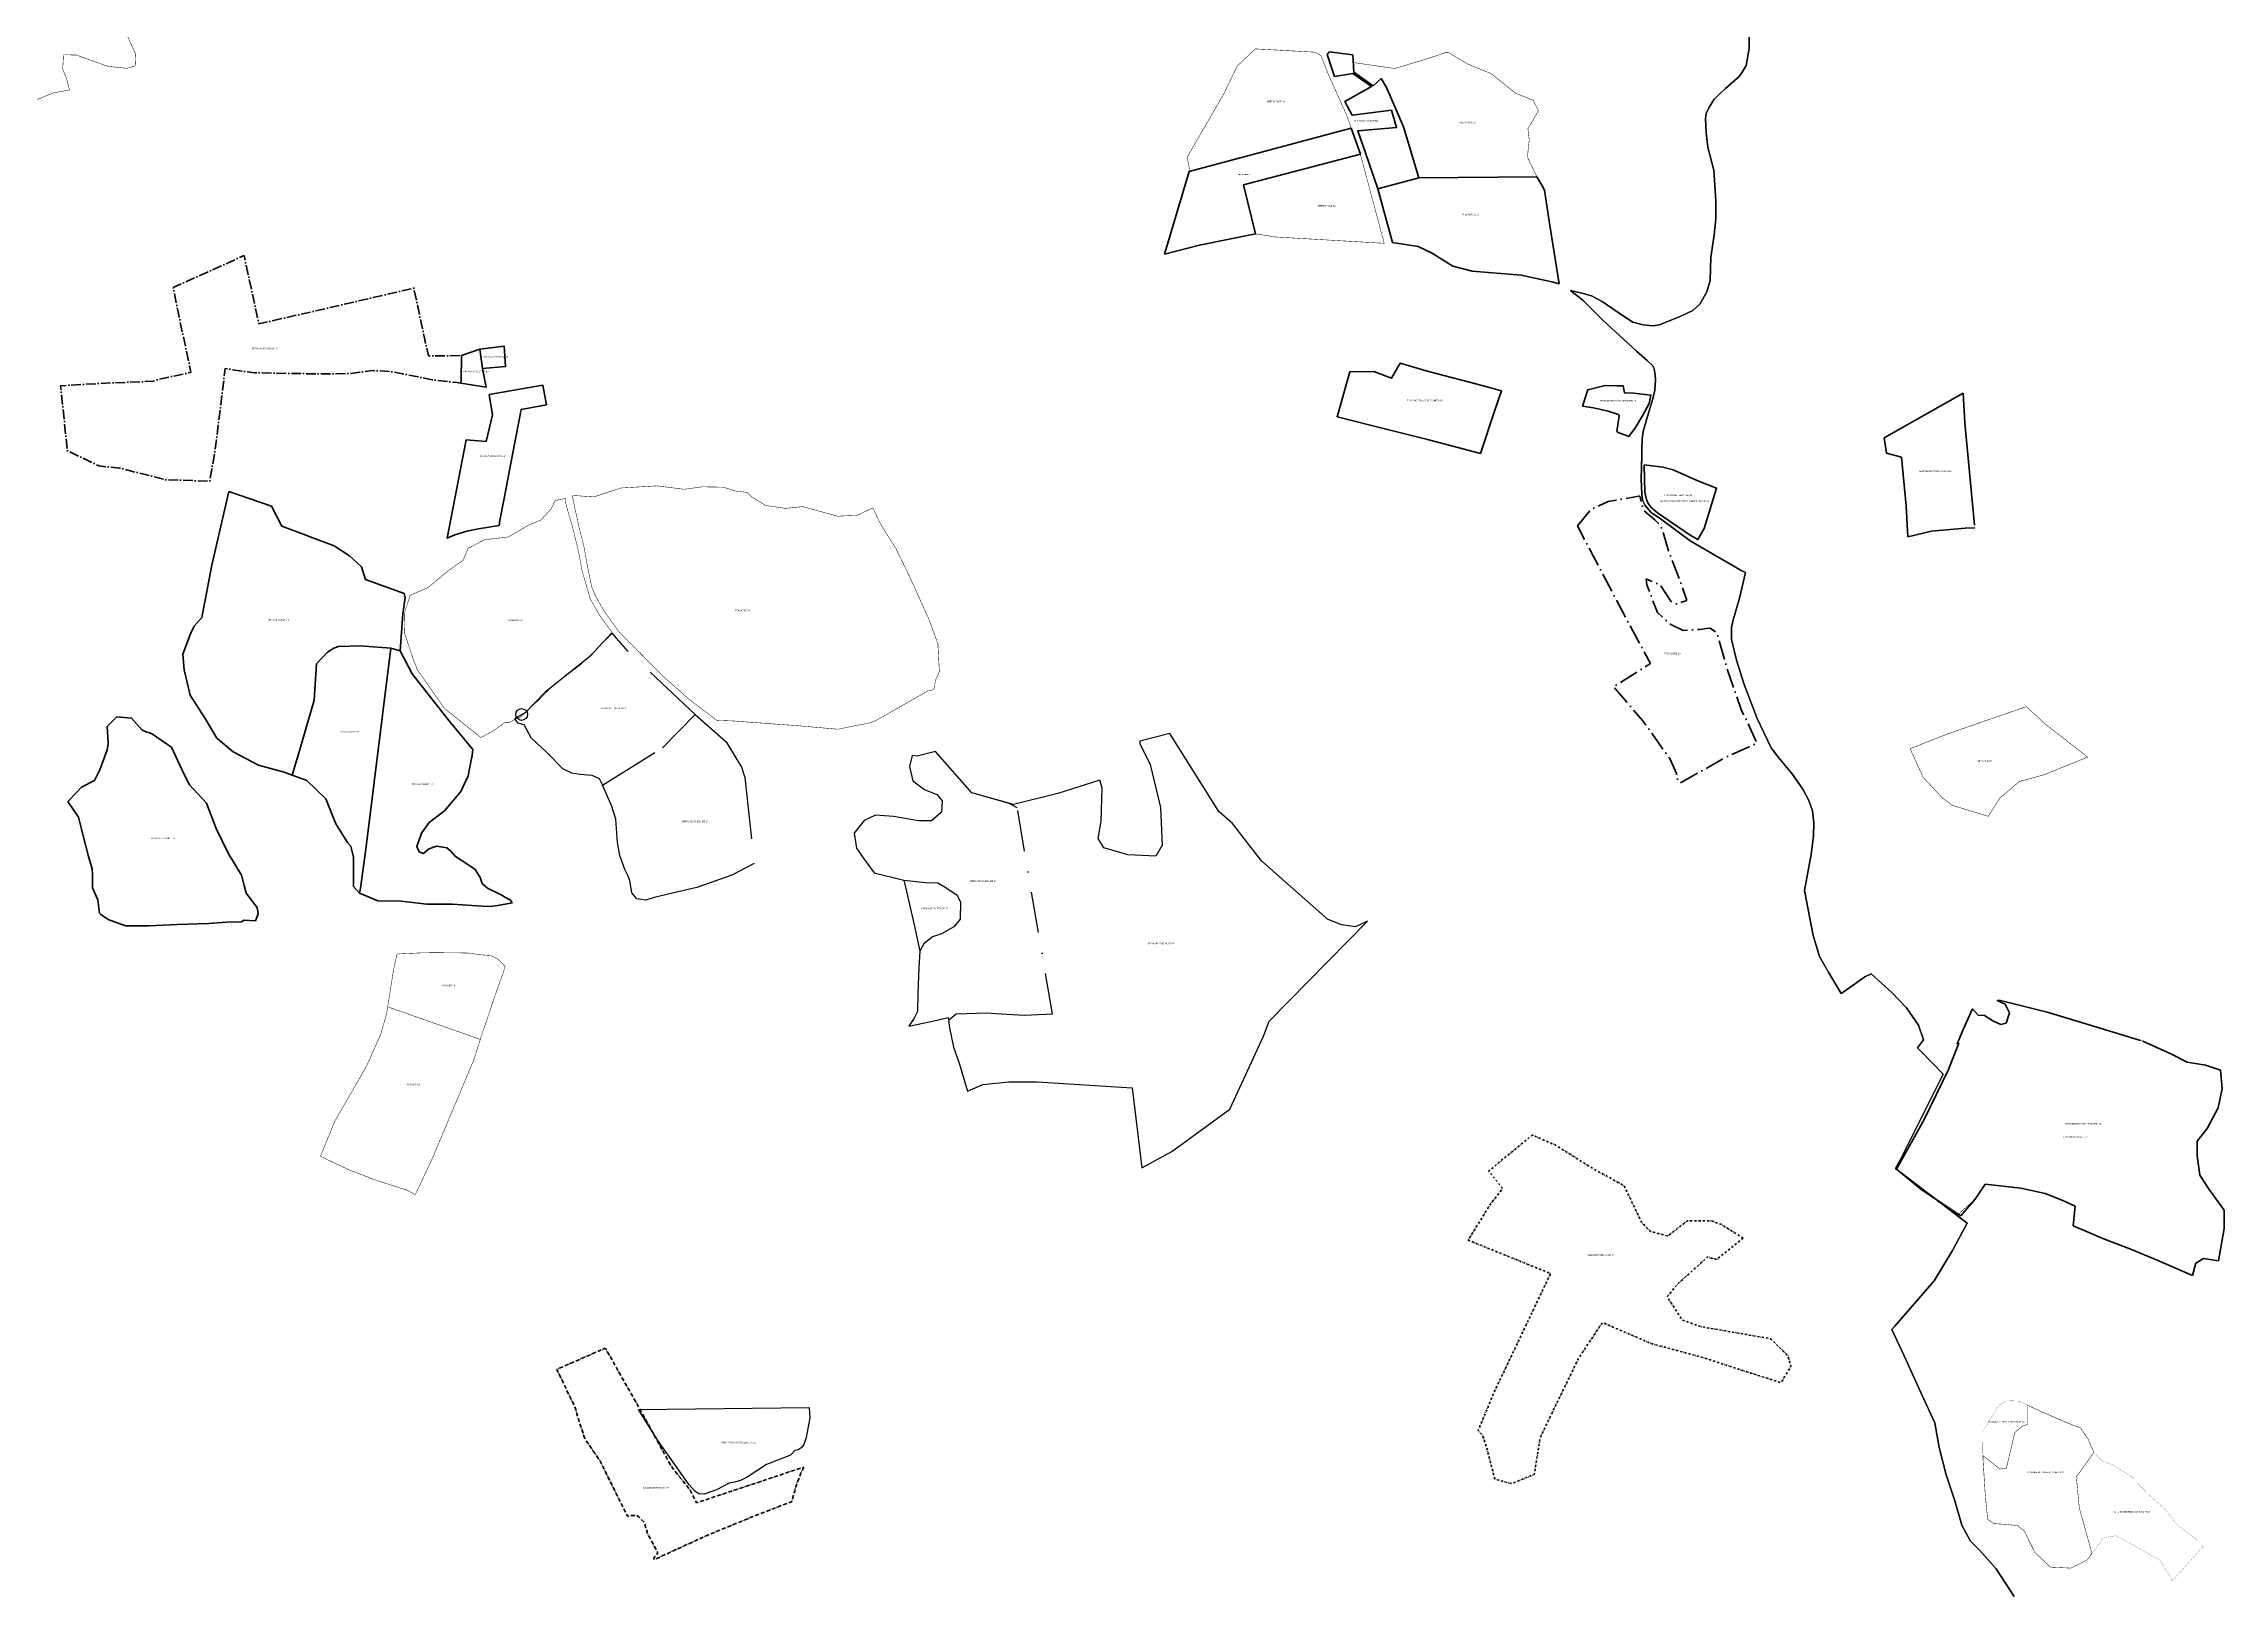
# Model space of a CAD drawing. Header units: metres. Extents: x 245125 to 394351, y 270578 to 4233311.
# Drawn here: x 271651 to 272995, y 4190463 to 4191419 of the extents above; entities that cross this region are included whole.
import ezdxf
from ezdxf.lldxf.tags import DXFTag

# ---------------------------------------------------------------- set-up
doc = ezdxf.new("R2010")
doc.units = ezdxf.units.M
for name, pattern in [('ACAD_ISO10W100', [18, 12, -3, 0, -3]), ('DASHDOT', [25.4, 12.7, -6.35, 0, -6.35]), ('DASHDOT_LINE', [18, 12, -3, 0, -3]), ('t-orio', [0.79, 0.5, -0.12, 0.05, -0.12])]:
    doc.linetypes.add(name, pattern=pattern)
for name, color, linetype in [('4495-(532-632)', 88, 'Continuous'), ('ASTOTA', 7, 'Continuous'), ('topo2007', 11, 'Continuous'), ('topo2009', 98, 'Continuous'), ('topo2013', 66, 'Continuous'), ('topo2014', 230, 'Continuous'), ('topo2016', 36, 'Continuous'), ('topo2017', 2, 'Continuous'), ('topo2018', 5, 'Continuous'), ('topo2019', 6, 'Continuous'), ('topo2021', 4, 'Continuous'), ('topo2023', 41, 'Continuous'), ('topo2025', 112, 'Continuous')]:
    doc.layers.add(name, color=color, linetype=linetype)
doc.styles.get("Standard").update_dxf_attribs({"font": 'arial.ttf'})
tags = doc.linetypes.add('BORDER', pattern=[1.75, 0.5, -0.25, 0.5, -0.25, 0, -0.25]).pattern_tags.tags
tags[14:15] = [DXFTag(74, 4), DXFTag(75, 0), DXFTag(340, '0'), DXFTag(46, 1.0), DXFTag(50, 0.0), DXFTag(44, 0.0), DXFTag(45, 0.0)]
tags[12:13] = [DXFTag(74, 4), DXFTag(75, 0), DXFTag(340, '0'), DXFTag(46, 1.0), DXFTag(50, 0.0), DXFTag(44, 0.0), DXFTag(45, 0.0)]
tags[10:11] = [DXFTag(74, 4), DXFTag(75, 0), DXFTag(340, '0'), DXFTag(46, 1.0), DXFTag(50, 0.0), DXFTag(44, 0.0), DXFTag(45, 0.0)]
tags[8:9] = [DXFTag(74, 4), DXFTag(75, 0), DXFTag(340, '0'), DXFTag(46, 1.0), DXFTag(50, 0.0), DXFTag(44, 0.0), DXFTag(45, 0.0)]
tags[6:7] = [DXFTag(74, 4), DXFTag(75, 0), DXFTag(340, '0'), DXFTag(46, 1.0), DXFTag(50, 0.0), DXFTag(44, 0.0), DXFTag(45, 0.0)]
tags[4:5] = [DXFTag(74, 4), DXFTag(75, 0), DXFTag(340, '0'), DXFTag(46, 1.0), DXFTag(50, 0.0), DXFTag(44, 0.0), DXFTag(45, 0.0)]
tags = doc.linetypes.add('DASHDOT2', pattern=[0.5, 0.25, -0.125, 0, -0.125]).pattern_tags.tags
tags[10:11] = [DXFTag(74, 4), DXFTag(75, 0), DXFTag(340, '0'), DXFTag(46, 1.0), DXFTag(50, 0.0), DXFTag(44, 0.0), DXFTag(45, 0.0)]
tags[8:9] = [DXFTag(74, 4), DXFTag(75, 0), DXFTag(340, '0'), DXFTag(46, 1.0), DXFTag(50, 0.0), DXFTag(44, 0.0), DXFTag(45, 0.0)]
tags[6:7] = [DXFTag(74, 4), DXFTag(75, 0), DXFTag(340, '0'), DXFTag(46, 1.0), DXFTag(50, 0.0), DXFTag(44, 0.0), DXFTag(45, 0.0)]
tags[4:5] = [DXFTag(74, 4), DXFTag(75, 0), DXFTag(340, '0'), DXFTag(46, 1.0), DXFTag(50, 0.0), DXFTag(44, 0.0), DXFTag(45, 0.0)]
tags = doc.linetypes.add('HIDDEN', pattern=[0.375, 0.25, -0.125]).pattern_tags.tags
tags[6:7] = [DXFTag(74, 4), DXFTag(75, 0), DXFTag(340, '0'), DXFTag(46, 1.0), DXFTag(50, 0.0), DXFTag(44, 0.0), DXFTag(45, 0.0)]
tags[4:5] = [DXFTag(74, 4), DXFTag(75, 0), DXFTag(340, '0'), DXFTag(46, 1.0), DXFTag(50, 0.0), DXFTag(44, 0.0), DXFTag(45, 0.0)]

msp = doc.modelspace()

# ---------------------------------------------------------------- linework, layer by layer
at = {"layer": 'ASTOTA', "color": 253, "linetype": 'HIDDEN', "ltscale": 300}
for points in [[(272865.8, 4190461.5), (272854.7, 4190478.5), (272844.5, 4190489.7), (272838.8, 4190495.5), (272833.4, 4190505.4), (272829.2, 4190520.4), (272823.8, 4190536.4), (272819.5, 4190553.3), (272816.9, 4190568.5), (272809.3, 4190584.9), (272797.9, 4190609.8), (272790.3, 4190626), (272792, 4190628), (272816.4, 4190656.1), (272827.7, 4190674.9), (272829.5, 4190678.3), (272836.8, 4190691.6), (272792.6, 4190725.4), (272795.6, 4190730.9), (272822, 4190783.6), (272808.2, 4190797.7), (272806.2, 4190799.7), (272809.9, 4190804.7), (272806.7, 4190813.8), (272799.3, 4190824.4), (272790.4, 4190834), (272777.5, 4190845.5), (272773.6, 4190843.5), (272760.9, 4190834.6), (272759.1, 4190833.4), (272751.4, 4190846), (272745.8, 4190856.2), (272741.8, 4190869.1), (272736.5, 4190896.9), (272737.9, 4190904.6), (272740.5, 4190919.1), (272742, 4190930.6), (272742.3, 4190938.5), (272741.4, 4190945.9), (272739.1, 4190952.4), (272735.4, 4190959.4), (272728.6, 4190969), (272720.5, 4190978.9), (272716, 4190984.9), (272707.3, 4191003), (272699.3, 4191023.8), (272694.5, 4191038.8), (272691.5, 4191051.7), (272691.4, 4191056.2), (272691.5, 4191059.1), (272692.3, 4191063), (272696.4, 4191077.1), (272700.1, 4191093), (272697.9, 4191093.9), (272665.9, 4191112.6), (272648.2, 4191125.6), (272642, 4191130), (272638.2, 4191134.2), (272636.5, 4191137.5), (272636.1, 4191141.2), (272635.7, 4191150.5), (272636.1, 4191165.2), (272636.2, 4191168.9), (272636.3, 4191175.5), (272636.9, 4191179.9), (272639, 4191187.1), (272643.1, 4191201), (272644.1, 4191205.4), (272644.6, 4191211.5), (272644.3, 4191214.9), (272643.7, 4191218.6), (272642.7, 4191220.7), (272639.7, 4191223.5), (272632.9, 4191229.4), (272612.2, 4191248.5), (272599.7, 4191260.9), (272592.2, 4191266.8), (272599.9, 4191265.1), (272605.1, 4191263.6), (272611.8, 4191260.2), (272622.1, 4191252.9), (272630.7, 4191247.4), (272636.9, 4191245.7), (272642.9, 4191245.1), (272647, 4191245.7), (272653, 4191248.1), (272659.8, 4191250.8), (272667.7, 4191254.5), (272672, 4191258.4), (272676.3, 4191266), (272678.2, 4191273), (272678.4, 4191280.4), (272678.8, 4191287.2), (272680.7, 4191301.3), (272681.7, 4191311.1), (272681.8, 4191322.5), (272681.4, 4191328.5), (272680.5, 4191341.2), (272676.8, 4191355.3), (272675.9, 4191364.2), (272675.5, 4191372.7), (272675.9, 4191376.1), (272677.4, 4191379.5), (272680.8, 4191384.8), (272687.8, 4191391.5), (272696.2, 4191398.9), (272698, 4191401.6), (272700.5, 4191405.7), (272702.4, 4191416.2), (272702.3, 4191425.8)], [(272702.3, 4191425.8), (272702.4, 4191416.2), (272700.5, 4191405.7), (272698, 4191401.6), (272696.2, 4191398.9), (272687.8, 4191391.5), (272680.8, 4191384.8), (272677.4, 4191379.5), (272675.9, 4191376.1), (272675.5, 4191372.7), (272675.9, 4191364.2), (272676.8, 4191355.3), (272680.5, 4191341.2), (272681.4, 4191328.5), (272681.8, 4191322.5), (272681.7, 4191311.1), (272680.7, 4191301.3), (272678.8, 4191287.2), (272678.4, 4191280.4), (272678.2, 4191273), (272676.3, 4191266), (272672, 4191258.4), (272667.7, 4191254.5), (272659.8, 4191250.8), (272653, 4191248.1), (272647, 4191245.7), (272642.9, 4191245.1), (272636.9, 4191245.7), (272630.7, 4191247.4), (272622.1, 4191252.9), (272611.8, 4191260.2), (272605.1, 4191263.6), (272599.9, 4191265.1), (272592.2, 4191266.8), (272599.7, 4191260.9), (272612.2, 4191248.5), (272632.9, 4191229.4), (272639.7, 4191223.5), (272642.7, 4191220.7), (272643.7, 4191218.6), (272644.3, 4191214.9), (272644.6, 4191211.5), (272644.1, 4191205.4), (272643.1, 4191201), (272639, 4191187.1), (272636.9, 4191179.9), (272636.3, 4191175.5), (272636.2, 4191168.9), (272636.1, 4191165.2), (272635.7, 4191150.5), (272636.1, 4191141.2), (272636.5, 4191137.5), (272638.2, 4191134.2), (272642, 4191130), (272648.2, 4191125.6), (272665.9, 4191112.6), (272697.9, 4191093.9), (272700.1, 4191093), (272696.4, 4191077.1), (272692.3, 4191063), (272691.5, 4191059.1), (272691.4, 4191056.2), (272691.5, 4191051.7), (272694.5, 4191038.8), (272699.3, 4191023.8), (272707.3, 4191003), (272716, 4190984.9), (272720.5, 4190978.9), (272728.6, 4190969), (272735.4, 4190959.4), (272739.1, 4190952.4), (272741.4, 4190945.9), (272742.3, 4190938.5), (272742, 4190930.6), (272740.5, 4190919.1), (272737.9, 4190904.6), (272736.5, 4190896.9), (272741.8, 4190869.1), (272745.8, 4190856.2), (272751.4, 4190846), (272759.1, 4190833.4), (272760.9, 4190834.6), (272773.6, 4190843.5), (272777.5, 4190845.5), (272790.4, 4190834), (272799.3, 4190824.4), (272806.7, 4190813.8), (272809.9, 4190804.7), (272806.2, 4190799.7), (272808.2, 4190797.7), (272822, 4190783.6), (272795.6, 4190730.9), (272792.6, 4190725.4), (272836.8, 4190691.6), (272829.5, 4190678.3), (272827.7, 4190674.9), (272816.4, 4190656.1), (272792, 4190628), (272790.3, 4190626), (272797.9, 4190609.8), (272809.3, 4190584.9), (272816.9, 4190568.5), (272819.5, 4190553.3), (272823.8, 4190536.4), (272829.2, 4190520.4), (272833.4, 4190505.4), (272838.8, 4190495.5), (272844.5, 4190489.7), (272854.7, 4190478.5), (272865.8, 4190461.5)], [(272865.8, 4190461.5), (272854.7, 4190478.5), (272844.5, 4190489.7), (272838.8, 4190495.5), (272833.4, 4190505.4), (272829.2, 4190520.4), (272823.8, 4190536.4), (272819.5, 4190553.3), (272816.9, 4190568.5), (272809.3, 4190584.9), (272797.9, 4190609.8), (272790.3, 4190626), (272792, 4190628), (272816.4, 4190656.1), (272827.7, 4190674.9), (272829.5, 4190678.3), (272836.8, 4190691.6), (272792.6, 4190725.4), (272795.6, 4190730.9), (272822, 4190783.6), (272808.2, 4190797.7), (272806.2, 4190799.7), (272809.9, 4190804.7), (272806.7, 4190813.8), (272799.3, 4190824.4), (272790.4, 4190834), (272777.5, 4190845.5), (272773.6, 4190843.5), (272760.9, 4190834.6), (272759.1, 4190833.4), (272751.4, 4190846), (272745.8, 4190856.2), (272741.8, 4190869.1), (272736.5, 4190896.9), (272737.9, 4190904.6), (272740.5, 4190919.1), (272742, 4190930.6), (272742.3, 4190938.5), (272741.4, 4190945.9), (272739.1, 4190952.4), (272735.4, 4190959.4), (272728.6, 4190969), (272720.5, 4190978.9), (272716, 4190984.9), (272707.3, 4191003), (272699.3, 4191023.8), (272694.5, 4191038.8), (272691.5, 4191051.7), (272691.4, 4191056.2), (272691.5, 4191059.1), (272692.3, 4191063), (272696.4, 4191077.1), (272700.1, 4191093), (272697.9, 4191093.9), (272665.9, 4191112.6), (272648.2, 4191125.6), (272642, 4191130), (272638.2, 4191134.2), (272636.5, 4191137.5), (272636.1, 4191141.2), (272635.7, 4191150.5), (272636.1, 4191165.2), (272636.2, 4191168.9), (272636.3, 4191175.5), (272636.9, 4191179.9), (272639, 4191187.1), (272643.1, 4191201), (272644.1, 4191205.4), (272644.6, 4191211.5), (272644.3, 4191214.9), (272643.7, 4191218.6), (272642.7, 4191220.7), (272639.7, 4191223.5), (272632.9, 4191229.4), (272612.2, 4191248.5), (272599.7, 4191260.9), (272592.2, 4191266.8), (272599.9, 4191265.1), (272605.1, 4191263.6), (272611.8, 4191260.2), (272622.1, 4191252.9), (272630.7, 4191247.4), (272636.9, 4191245.7), (272642.9, 4191245.1), (272647, 4191245.7), (272653, 4191248.1), (272659.8, 4191250.8), (272667.7, 4191254.5), (272672, 4191258.4), (272676.3, 4191266), (272678.2, 4191273), (272678.4, 4191280.4), (272678.8, 4191287.2), (272680.7, 4191301.3), (272681.7, 4191311.1), (272681.8, 4191322.5), (272681.4, 4191328.5), (272680.5, 4191341.2), (272676.8, 4191355.3), (272675.9, 4191364.2), (272675.5, 4191372.7), (272675.9, 4191376.1), (272677.4, 4191379.5), (272680.8, 4191384.8), (272687.8, 4191391.5), (272696.2, 4191398.9), (272698, 4191401.6), (272700.5, 4191405.7), (272702.4, 4191416.2), (272702.3, 4191425.8)], [(272702.3, 4191425.8), (272702.4, 4191416.2), (272700.5, 4191405.7), (272698, 4191401.6), (272696.2, 4191398.9), (272687.8, 4191391.5), (272680.8, 4191384.8), (272677.4, 4191379.5), (272675.9, 4191376.1), (272675.5, 4191372.7), (272675.9, 4191364.2), (272676.8, 4191355.3), (272680.5, 4191341.2), (272681.4, 4191328.5), (272681.8, 4191322.5), (272681.7, 4191311.1), (272680.7, 4191301.3), (272678.8, 4191287.2), (272678.4, 4191280.4), (272678.2, 4191273), (272676.3, 4191266), (272672, 4191258.4), (272667.7, 4191254.5), (272659.8, 4191250.8), (272653, 4191248.1), (272647, 4191245.7), (272642.9, 4191245.1), (272636.9, 4191245.7), (272630.7, 4191247.4), (272622.1, 4191252.9), (272611.8, 4191260.2), (272605.1, 4191263.6), (272599.9, 4191265.1), (272592.2, 4191266.8), (272599.7, 4191260.9), (272612.2, 4191248.5), (272632.9, 4191229.4), (272639.7, 4191223.5), (272642.7, 4191220.7), (272643.7, 4191218.6), (272644.3, 4191214.9), (272644.6, 4191211.5), (272644.1, 4191205.4), (272643.1, 4191201), (272639, 4191187.1), (272636.9, 4191179.9), (272636.3, 4191175.5), (272636.2, 4191168.9), (272636.1, 4191165.2), (272635.7, 4191150.5), (272636.1, 4191141.2), (272636.5, 4191137.5), (272638.2, 4191134.2), (272642, 4191130), (272648.2, 4191125.6), (272665.9, 4191112.6), (272697.9, 4191093.9), (272700.1, 4191093), (272696.4, 4191077.1), (272692.3, 4191063), (272691.5, 4191059.1), (272691.4, 4191056.2), (272691.5, 4191051.7), (272694.5, 4191038.8), (272699.3, 4191023.8), (272707.3, 4191003), (272716, 4190984.9), (272720.5, 4190978.9), (272728.6, 4190969), (272735.4, 4190959.4), (272739.1, 4190952.4), (272741.4, 4190945.9), (272742.3, 4190938.5), (272742, 4190930.6), (272740.5, 4190919.1), (272737.9, 4190904.6), (272736.5, 4190896.9), (272741.8, 4190869.1), (272745.8, 4190856.2), (272751.4, 4190846), (272759.1, 4190833.4), (272760.9, 4190834.6), (272773.6, 4190843.5), (272777.5, 4190845.5), (272790.4, 4190834), (272799.3, 4190824.4), (272806.7, 4190813.8), (272809.9, 4190804.7), (272806.2, 4190799.7), (272808.2, 4190797.7), (272822, 4190783.6), (272795.6, 4190730.9), (272792.6, 4190725.4), (272836.8, 4190691.6), (272829.5, 4190678.3), (272827.7, 4190674.9), (272816.4, 4190656.1), (272792, 4190628), (272790.3, 4190626), (272797.9, 4190609.8), (272809.3, 4190584.9), (272816.9, 4190568.5), (272819.5, 4190553.3), (272823.8, 4190536.4), (272829.2, 4190520.4), (272833.4, 4190505.4), (272838.8, 4190495.5), (272844.5, 4190489.7), (272854.7, 4190478.5), (272865.8, 4190461.5)]]:
    msp.add_lwpolyline(points, dxfattribs=at)
at = {"layer": 'topo2007', "color": 11}
for p, q in [((272017.5, 4190576.7), (272122.7, 4190578)), ((272029.4, 4190557.7), (272017.5, 4190576.7)), ((272123.1, 4190571.6), (272120.8, 4190559.4)), ((272122.7, 4190578), (272123.1, 4190571.6)), ((272048.7, 4190530.2), (272029.4, 4190557.7)), ((272120.8, 4190559.4), (272119.4, 4190555.2)), ((272096.4, 4190542.8), (272084.5, 4190535.1)), ((272111.1, 4190548.6), (272096.4, 4190542.8)), ((272113.8, 4190551.5), (272111.1, 4190548.6)), ((272116, 4190551.9), (272113.8, 4190551.5)), ((272117.7, 4190553), (272116, 4190551.9)), ((272119.4, 4190555.2), (272117.7, 4190553)), ((272052.2, 4190526.3), (272048.7, 4190530.2)), ((272073.4, 4190531.3), (272065.6, 4190527.1)), ((272076.7, 4190532), (272073.4, 4190531.3)), ((272080.4, 4190533), (272076.7, 4190532)), ((272084.5, 4190535.1), (272080.4, 4190533)), ((272054.7, 4190524.7), (272052.2, 4190526.3)), ((272057.9, 4190524.6), (272054.7, 4190524.7)), ((272065.6, 4190527.1), (272057.9, 4190524.6))]:
    msp.add_line(p, q, dxfattribs=at)
at = {"layer": 'topo2009', "color": 98, "linetype": 'ACAD_ISO10W100', "lineweight": 70, "ltscale": 0.2, "flags": 128}
msp.add_lwpolyline([(272119.4, 4190541.2), (272117.6, 4190537.5), (272114.4, 4190529.1), (272112.1, 4190520), (272089.6, 4190511.3), (272059.7, 4190499.1), (272027.3, 4190484.2), (272026.8, 4190485), (272027, 4190485.1), (272029.4, 4190488.3), (272023.2, 4190499.8), (272021.1, 4190507), (272016.9, 4190511.2), (272012, 4190511.5), (272010.8, 4190510.8), (272010.5, 4190511.3), (271993.8, 4190544.9), (271984.3, 4190558.8), (271980.4, 4190570.7), (271978.7, 4190577.2), (271975.7, 4190583.5), (271967.1, 4190601.5), (271997, 4190614.6), (272018.5, 4190576.6), (272037.6, 4190541.8), (272049.4, 4190526.9), (272053.2, 4190519.2)], close=True, dxfattribs=at)
at = {"layer": 'topo2013', "color": 66, "linetype": 'BORDER', "lineweight": 53, "ltscale": 3}
for points in [[(272456, 4191216.7), (272450.9, 4191198.4), (272448.2, 4191189), (272477.6, 4191181.5), (272504, 4191175), (272536.6, 4191166.4), (272545.5, 4191193), (272549.6, 4191205.1), (272533.8, 4191209.3), (272519.6, 4191213), (272504.6, 4191217), (272487.2, 4191222.1), (272481.7, 4191212.8), (272470.9, 4191217), (272456, 4191216.7), (272450.9, 4191198.4)], [(272599.6, 4191195.6), (272602.8, 4191205.7), (272613.6, 4191208.4), (272621, 4191208.2), (272624.6, 4191208.2), (272625.4, 4191203.8), (272631.1, 4191203.5), (272641.8, 4191202.4), (272640.6, 4191197.1), (272636.7, 4191190.1), (272632.2, 4191182.3), (272628.1, 4191176.8), (272626.8, 4191177.5), (272621.9, 4191179.2), (272620.7, 4191180), (272622.1, 4191189.5), (272621.7, 4191190.5), (272615.5, 4191192.4), (272606.4, 4191194.5), (272599.6, 4191195.6)]]:
    msp.add_lwpolyline(points, close=True, dxfattribs=at)
at = {"layer": 'topo2013', "color": 66, "linetype": 'DASHDOT', "lineweight": 70, "ltscale": 3}
msp.add_lwpolyline([(272793.2, 4190724.9), (272810.2, 4190755.6), (272825.2, 4190786.5), (272831.7, 4190802.7), (272830.6, 4190802.3), (272834.3, 4190811.2), (272840.1, 4190823.8), (272843.6, 4190820), (272847.4, 4190819.7), (272852.6, 4190816.4), (272857.6, 4190814.2), (272860.8, 4190815.1), (272862.8, 4190821.3), (272860.3, 4190826.8), (272855.3, 4190828.9), (272857.4, 4190828.9), (272886.2, 4190821.8), (272907.2, 4190815.4), (272907.2, 4190815.4), (272945.1, 4190804), (272962.4, 4190796.2), (272972.4, 4190791), (272983.8, 4190789.1), (272993, 4190786.1), (272994, 4190774.7), (272991.5, 4190762.7), (272984.8, 4190750.1), (272978.7, 4190742.3), (272978.5, 4190733.4), (272980.3, 4190721.3), (272986, 4190712.4), (272995.2, 4190699.6), (272995.2, 4190688.3), (272991.7, 4190668.5), (272982.6, 4190669.8), (272977.8, 4190666.9), (272975.8, 4190659.4), (272953.9, 4190668.9), (272938.1, 4190675.4), (272920.4, 4190682.3), (272911.8, 4190686), (272902.1, 4190690.1), (272903.4, 4190702.2), (272895.8, 4190705.7), (272884.9, 4190709.9), (272884.9, 4190709.9), (272869.9, 4190713.3), (272847.8, 4190715.8), (272841.7, 4190706.4), (272832.8, 4190696.2), (272826.3, 4190700.6), (272808.2, 4190712.7), (272793.2, 4190724.9)], close=True, dxfattribs=at)
at = {"layer": 'topo2014', "color": 230, "linetype": 'DASHDOT', "lineweight": 70, "ltscale": 5}
msp.add_lwpolyline([(272800.2, 4191114.9), (272799.1, 4191134), (272796.3, 4191164.1), (272787, 4191166.6), (272785.5, 4191176.1), (272834.3, 4191203.6), (272834.5, 4191200.2), (272835.4, 4191185.3), (272841.5, 4191120.5), (272835.5, 4191120.3), (272814.7, 4191118.4)], close=True, dxfattribs=at)
at = {"layer": 'topo2016', "color": 36, "linetype": 'DASHDOT2', "lineweight": 40, "ltscale": 10}
msp.add_lwpolyline([(272442.1, 4191412.5), (272443.4, 4191414.1), (272457.9, 4191412.2), (272458.5, 4191401.6), (272470.4, 4191393.2), (272475.5, 4191397.6), (272478.7, 4191392.1), (272489.1, 4191367.9), (272498.6, 4191336.3), (272473.4, 4191329.7), (272465.7, 4191351.8), (272461, 4191365.3), (272484.9, 4191367.5), (272481.7, 4191378.1), (272457.5, 4191375.1), (272453.1, 4191383.5), (272469.5, 4191392.7), (272458, 4191400.8), (272446.7, 4191398.9), (272442.1, 4191412.5)], dxfattribs=at)
msp.add_lwpolyline([(272456.9, 4191367.1), (272462.6, 4191350.9), (272390.5, 4191332), (272397.9, 4191301.8), (272363.4, 4191294.9), (272341.9, 4191289.4), (272357, 4191340.3)], close=True, dxfattribs=at)
at = {"layer": 'topo2017', "color": 2, "linetype": 'DASHDOT', "lineweight": 30, "ltscale": 3}
for points in [[(272001, 4191055.7), (271987.5, 4191041.2), (271959.9, 4191019.1), (271947.7, 4191006.7), (271940.9, 4191002.8), (271942.8, 4191000.3), (271946.8, 4190999.2), (271951, 4190991.2), (271955.2, 4190987.3), (271960.4, 4190982.5), (271961.4, 4190981.5), (271970.6, 4190972.1), (271976.1, 4190969.4), (271981.4, 4190968.6), (271988.6, 4190968), (271993.1, 4190965.9), (271995.3, 4190961.8), (271995.3, 4190961.8), (272032.3, 4190984.9), (272052.3, 4191005.3), (272011, 4191044.2)], [(271995.3, 4190961.8), (272032.3, 4190984.9), (272052.3, 4191005.3), (272071.6, 4190988.6), (272080.9, 4190972.9), (272083.1, 4190966.6), (272088.8, 4190913.5), (272075, 4190906.3), (272053.5, 4190898.6), (272038.4, 4190895.2), (272027.1, 4190892.6), (272021.9, 4190890.9), (272016.5, 4190891.7), (272013.3, 4190895.5), (272012.2, 4190903.1), (272010.8, 4190906.1), (272009.1, 4190909.8), (272005.9, 4190918.5), (272004.6, 4190926.5), (272003.5, 4190940.9), (272000.9, 4190949.3)]]:
    msp.add_lwpolyline(points, close=True, dxfattribs=at)
at = {"layer": 'topo2017', "color": 2, "linetype": 'DASHDOT', "lineweight": 60, "ltscale": 2}
msp.add_lwpolyline([(271690.4, 4190987.1), (271689.9, 4190983.7), (271685.2, 4190971.2), (271682.1, 4190964.7), (271674, 4190960.5), (271670.8, 4190957.2), (271665.5, 4190951.8), (271672.2, 4190942), (271674.4, 4190933), (271676.4, 4190925), (271678.4, 4190917.9), (271680.6, 4190910.1), (271680.7, 4190906.9), (271680.7, 4190898.5), (271683.9, 4190891.5), (271684.1, 4190891.1), (271685, 4190882.8), (271686, 4190882.1), (271690.4, 4190878.9), (271701.2, 4190875), (271715.5, 4190875), (271733, 4190875.8), (271752.5, 4190876.5), (271763.4, 4190877.3), (271772.7, 4190877.5), (271774, 4190878.6), (271781.3, 4190878.2), (271783, 4190882.4), (271782.4, 4190886.3), (271779.4, 4190890.1), (271775.5, 4190895.1), (271774.3, 4190899.9), (271772.7, 4190906.2), (271764.4, 4190919.8), (271757, 4190935), (271751, 4190950.7), (271740.5, 4190962.1), (271738, 4190967.2), (271733.2, 4190977.2), (271729.4, 4190985.2), (271727, 4190986.9), (271717.2, 4190993.7), (271713.3, 4190995), (271711.5, 4190995.7), (271711.3, 4190995.8), (271704.9, 4191003.1), (271695.8, 4191003.9), (271689.9, 4190997.9), (271690.4, 4190988.2), (271690.4, 4190987.1)], dxfattribs=at)
at = {"layer": 'topo2017', "color": 2, "linetype": 'DASHDOT', "lineweight": 30, "ltscale": 10}
msp.add_lwpolyline([(272186.3, 4190980.2), (272184.5, 4190973.3), (272186.6, 4190964.5), (272193.9, 4190959.1), (272201.5, 4190956.1), (272203.9, 4190953.1), (272204.8, 4190952), (272204.3, 4190945.2), (272198.2, 4190939.9), (272190.1, 4190939.9), (272174.6, 4190942.4), (272163.5, 4190943.2), (272156.6, 4190940.1), (272152.6, 4190934.9), (272150.5, 4190932.3), (272151.8, 4190922.9), (272156, 4190917), (272162.7, 4190907.8), (272181, 4190903.3), (272182, 4190898.9), (272182, 4190898.9), (272182, 4190898.9), (272182, 4190898.9), (272182, 4190898.9), (272182, 4190898.9), (272187.4, 4190875.6), (272191, 4190859.5), (272191, 4190859.5), (272191, 4190859.5), (272191, 4190859.5), (272190.4, 4190849.2), (272189.8, 4190833.6), (272189.5, 4190822.2), (272187.5, 4190818.1), (272184.1, 4190813.2), (272196.9, 4190815.9), (272208.4, 4190818.6), (272208.7, 4190816.9), (272209.2, 4190812.2), (272211.6, 4190800.3), (272215.4, 4190789.8), (272220.3, 4190773), (272229.8, 4190777.1), (272229.8, 4190777.1), (272245.9, 4190778.9), (272263.2, 4190778.8), (272321.8, 4190775.2), (272327.9, 4190725.8), (272346.3, 4190735.9), (272382, 4190762), (272402.9, 4190806.9), (272406.3, 4190816.3), (272466.9, 4190878), (272459.6, 4190874.4), (272450.9, 4190875.7), (272442.3, 4190879.2), (272401.6, 4190915.1), (272383.8, 4190938.1), (272375.4, 4190945.6), (272345.2, 4190993.7), (272345.2, 4190993.7), (272326.5, 4190988.9), (272326.6, 4190987.6), (272333, 4190974.5), (272339.4, 4190948.1), (272340.4, 4190924.8), (272336.5, 4190918.1), (272319.2, 4190918.8), (272304.4, 4190923.1), (272300.9, 4190929), (272302.8, 4190939.6), (272303.4, 4190960.1), (272301.9, 4190964.9), (272276, 4190956.6), (272248.6, 4190949.8), (272223, 4190957), (272200.5, 4190982.5), (272189.3, 4190979.6), (272186.3, 4190980.2), (272186.3, 4190980.2)], close=True, dxfattribs=at)
at = {"layer": 'topo2017', "color": 2, "linetype": 'DASHDOT', "lineweight": 30, "ltscale": 2}
msp.add_lwpolyline([(272255.3, 4190820), (272272.7, 4190820.7), (272251, 4190947.9), (272246, 4190950.5), (272223, 4190957), (272200.5, 4190982.5), (272189.3, 4190979.6), (272186.3, 4190980.2), (272184.5, 4190973.3), (272186.6, 4190964.5), (272193.9, 4190959.1), (272201.5, 4190956.1), (272203.9, 4190953.1), (272204.8, 4190952), (272204.3, 4190945.2), (272198.2, 4190939.9), (272190.1, 4190939.9), (272174.6, 4190942.4), (272163.5, 4190943.2), (272156.6, 4190940.1), (272152.6, 4190934.9), (272150.5, 4190932.3), (272151.8, 4190922.9), (272156, 4190917), (272162.7, 4190907.8), (272181, 4190903.3), (272194.4, 4190901.8), (272202, 4190901.5), (272206.9, 4190898.7), (272214, 4190894), (272216, 4190889.7), (272215.8, 4190879.1), (272212, 4190874.5), (272204.3, 4190870.2), (272198.8, 4190868.3), (272193.4, 4190863.9), (272191, 4190859.5), (272190.4, 4190849.2), (272189.8, 4190833.6), (272189.5, 4190822.2), (272187.5, 4190818.1), (272184.1, 4190813.2), (272196.9, 4190815.9), (272208.4, 4190818.6), (272208.7, 4190816.9), (272213.4, 4190820.8), (272232.3, 4190821.3), (272237.8, 4190821), (272255.3, 4190820)], close=True, dxfattribs=at)
at = {"layer": 'topo2017', "color": 2, "linetype": 'DASHDOT', "lineweight": 70, "ltscale": 0.1, "flags": 128}
msp.add_lwpolyline([(272698.7, 4190682.4), (272682.3, 4190669.2), (272676.7, 4190670.8), (272658.5, 4190654.4), (272651.8, 4190646.4), (272661, 4190631.9), (272672.8, 4190627.8), (272715.5, 4190620.4), (272726.3, 4190609.9), (272728.1, 4190603.4), (272721.9, 4190593.2), (272675.2, 4190608.4), (272642, 4190617.4), (272611.8, 4190630.4), (272597.1, 4190608.2), (272580, 4190573), (272573.6, 4190559.7), (272569.8, 4190536.7), (272555.7, 4190531), (272555.7, 4190531), (272545.5, 4190533.8), (272540.9, 4190551.6), (272537.9, 4190561), (272535.2, 4190563.6), (272545.1, 4190587.5), (272579.9, 4190660.6), (272529, 4190681.2), (272543.1, 4190703.8), (272550.3, 4190713.1), (272541.7, 4190723.8), (272568.6, 4190746), (272583.1, 4190739.7), (272606.4, 4190725.1), (272625.2, 4190714.8), (272636, 4190692.2), (272641.2, 4190686.7), (272652.2, 4190683.7), (272664.1, 4190693.1), (272679.1, 4190693.1), (272685.6, 4190690.6)], close=True, dxfattribs=at)
at = {"layer": 'topo2017', "color": 1}
msp.add_circle((271945.4, 4191005.4), 3.62, dxfattribs=at)
at = {"layer": 'topo2018', "color": 5, "linetype": 'DASHDOT_LINE', "lineweight": 60, "ltscale": 0.5, "flags": 128}
msp.add_lwpolyline([(271907.9, 4191209.8), (271908.1, 4191212.1), (271908.4, 4191226.8), (271895.2, 4191226.6), (271887.9, 4191226.5), (271885.4, 4191237.8), (271878.9, 4191268.3), (271783.4, 4191246.3), (271774.2, 4191288.4), (271730.5, 4191268.7), (271733.5, 4191253.8), (271741.5, 4191216.4), (271721, 4191212), (271718.2, 4191210.9), (271692.8, 4191209.9), (271661.1, 4191208.2), (271665.3, 4191168.1), (271684.7, 4191158.7), (271697.6, 4191157.3), (271725.6, 4191150.2), (271753, 4191149.3), (271754.3, 4191156.7), (271756.4, 4191168.4), (271762.6, 4191218.7), (271780.9, 4191216.1), (271805.7, 4191215.7), (271826.2, 4191215.4), (271840, 4191215.7), (271853.7, 4191217.5), (271865.9, 4191216.8), (271890.3, 4191211.8), (271905.5, 4191210.1)], close=True, dxfattribs=at)
at = {"layer": 'topo2018', "color": 5, "linetype": 'DASHDOT2', "lineweight": 60, "flags": 128}
for points in [[(271908.4, 4191226.8), (271919.7, 4191230.8), (271921.3, 4191218.7), (271923.5, 4191207.2), (271907.9, 4191209.8), (271908.1, 4191212.1)], [(271935.5, 4191220.1), (271921.3, 4191218.7), (271919.7, 4191230.8), (271934.6, 4191232.6)]]:
    msp.add_lwpolyline(points, close=True, dxfattribs=at)
at = {"layer": 'topo2018', "color": 5, "linetype": 'DASHDOT2', "lineweight": 60, "ltscale": 5, "flags": 128}
for points in [[(271925.3, 4191202.8), (271958.5, 4191208.5), (271960.7, 4191196.4), (271945, 4191193.5), (271938.1, 4191157.2), (271934.4, 4191137.5), (271932, 4191125), (271931.5, 4191121.9), (271918.7, 4191119.9), (271911.7, 4191118.5), (271904.1, 4191116.2), (271899.4, 4191114.1), (271900.7, 4191120.5), (271911.1, 4191174.7), (271923.6, 4191173.8), (271927.5, 4191190.2)], [(271764.8, 4191143), (271791.1, 4191133.9), (271797.5, 4191121.6), (271829.7, 4191109.4), (271839.2, 4191103.3), (271846.6, 4191096.5), (271849.1, 4191088.7), (271873, 4191080.1), (271873.6, 4191077.5), (271872.1, 4191067.2), (271870.5, 4191044.7), (271864.7, 4191046.2), (271848.4, 4191047.5), (271846.2, 4191047.7), (271832.5, 4191047.4), (271829.6, 4191046.3), (271825.7, 4191043.9), (271818.8, 4191036.6), (271817.4, 4191014.2), (271810, 4190988.7), (271809, 4190985.3), (271808.8, 4190984.4), (271804.5, 4190970.1), (271803.9, 4190968), (271799, 4190969.9), (271783.1, 4190974.1), (271767.5, 4190982.3), (271757.4, 4190990.7), (271750.3, 4191002.9), (271741, 4191017.3), (271737.2, 4191033), (271736.5, 4191042.5), (271741.2, 4191055.1), (271743.5, 4191059.9), (271748.2, 4191065.3), (271754.4, 4191097.5)], [(271845.5, 4190895.2), (271856.8, 4190890.5), (271871.2, 4190890.3), (271886.9, 4190888.5), (271902.7, 4190888.5), (271921.1, 4190887.2), (271925.8, 4190887), (271930.8, 4190887.6), (271938.5, 4190889), (271939.5, 4190889.2), (271938.3, 4190891), (271935.5, 4190892.6), (271932.8, 4190894.1), (271924.4, 4190898.3), (271921.1, 4190901.2), (271919.9, 4190904.9), (271916.7, 4190909.7), (271911.6, 4190913.3), (271908.1, 4190915.6), (271904.6, 4190917.9), (271901.9, 4190920.9), (271899.3, 4190923.2), (271893.1, 4190924.1), (271890.5, 4190923.3), (271887.9, 4190922.4), (271884.8, 4190919.6), (271882.2, 4190920.7), (271880.8, 4190924), (271883.6, 4190932.2), (271888.3, 4190938.7), (271896.2, 4190944.7), (271897.8, 4190945.9), (271907.8, 4190957.8), (271912.5, 4190967.5), (271914.5, 4190978.2), (271914.7, 4190978.7), (271915.4, 4190983.9), (271900.5, 4191001.7), (271877.8, 4191030.5), (271870.5, 4191044.7), (271864.7, 4191046.2), (271849.1, 4190920.6), (271848.7, 4190917.9), (271846.1, 4190898.2)]]:
    msp.add_lwpolyline(points, close=True, dxfattribs=at)
at = {"layer": 'topo2018', "color": 5, "linetype": 'DASHDOT2', "lineweight": 53, "flags": 128}
msp.add_lwpolyline([(272637.6, 4191159.4), (272649.2, 4191158), (272655.4, 4191156.3), (272670.7, 4191149.6), (272682.3, 4191145), (272674.5, 4191120.2), (272670.7, 4191113.3), (272666, 4191115.9), (272645.9, 4191129.7), (272641.8, 4191133.3), (272639.8, 4191135.9), (272639, 4191138), (272638.1, 4191142.5), (272637.6, 4191159.4)], dxfattribs=at)
at = {"layer": 'topo2018', "color": 5, "linetype": 'DASHDOT2', "lineweight": 60, "ltscale": 5, "flags": 128}
msp.add_lwpolyline([(271864.7, 4191046.2), (271848.4, 4191047.5), (271846.2, 4191047.7), (271832.5, 4191047.4), (271829.6, 4191046.3), (271825.7, 4191043.9), (271818.8, 4191036.6), (271817.4, 4191014.2), (271810, 4190988.7), (271809, 4190985.3), (271808.8, 4190984.4), (271804.5, 4190970.1), (271803.9, 4190968), (271812.9, 4190964.6), (271824.7, 4190953.3), (271830.9, 4190938), (271838, 4190926.5), (271840, 4190924.2), (271841.8, 4190917.5), (271841.8, 4190899.4), (271845.5, 4190895.2), (271846.1, 4190898.2), (271848.7, 4190917.9), (271849.1, 4190920.6), (271864.7, 4191046.2)], dxfattribs=at)
at = {"layer": 'topo2019', "color": 6, "ltscale": 40, "const_width": 0.3}
msp.add_lwpolyline([(271702.5, 4191423.4), (271707, 4191413.5), (271707.4, 4191412.4), (271707.1, 4191405.5), (271702, 4191403.9), (271690.1, 4191405.2), (271670.9, 4191412.1), (271662.9, 4191412.3), (271662.4, 4191403.4), (271664.6, 4191397.9), (271666.6, 4191390.6), (271656.7, 4191388.8), (271640, 4191382), (271618.3, 4191376.5), (271604.9, 4191412.7), (271598.7, 4191411.9), (271587.9, 4191423.9)], dxfattribs=at)
at = {"layer": 'topo2019', "color": 6, "linetype": 'DASHDOT2', "lineweight": 40, "const_width": 0.3}
for points in [[(272357.3, 4191341.1), (272357, 4191340.3), (272456.9, 4191367.1), (272456.7, 4191368), (272453.9, 4191375.6), (272443, 4191399.8), (272438.4, 4191411.5), (272436.6, 4191412.8), (272434.6, 4191413.9), (272397.8, 4191415.9), (272386.7, 4191405.4), (272378.4, 4191388.2), (272355.8, 4191349.2)], [(272473.4, 4191329.7), (272482.4, 4191296.5), (272498.3, 4191294), (272506.5, 4191290.2), (272519.6, 4191281.9), (272531.5, 4191278.8), (272561.8, 4191276.4), (272580.6, 4191272.3), (272585.1, 4191271.1), (272579, 4191309.6), (272576.2, 4191328.7), (272574.4, 4191331.8), (272571.5, 4191336.9), (272565.6, 4191349.2), (272566.7, 4191359.7), (272565.9, 4191366.6), (272572.4, 4191377.8), (272569.1, 4191384.3), (272558.4, 4191388.5), (272543.2, 4191400.7), (272528.9, 4191406.5), (272516.7, 4191413.8), (272515.6, 4191413.8), (272505.4, 4191410.3), (272483.9, 4191403.8), (272458.2, 4191407.5), (272458.5, 4191401.6), (272470.4, 4191393.2), (272475.5, 4191397.6), (272478.7, 4191392.1), (272489.1, 4191367.9), (272498.6, 4191336.3), (272473.4, 4191329.7)], [(272397.9, 4191301.8), (272410.5, 4191299.9), (272477.3, 4191296), (272462.6, 4191350.9), (272390.5, 4191332)]]:
    msp.add_lwpolyline(points, close=True, dxfattribs=at)
at = {"layer": 'topo2019', "color": 6, "linetype": 'DASHDOT2', "lineweight": 40}
msp.add_lwpolyline([(272498.6, 4191336.3), (272571.5, 4191336.9), (272574.4, 4191331.8), (272576.2, 4191328.7), (272579, 4191309.6), (272585.1, 4191271.1), (272580.6, 4191272.3), (272561.8, 4191276.4), (272531.5, 4191278.8), (272519.6, 4191281.9), (272506.5, 4191290.2), (272498.3, 4191294), (272482.4, 4191296.5), (272473.4, 4191329.7), (272498.6, 4191336.3)], dxfattribs=at)
at = {"layer": 'topo2019', "color": 6, "linetype": 'DASHDOT_LINE', "lineweight": 70, "flags": 128}
msp.add_lwpolyline([(272596.4, 4191121.7), (272604.6, 4191131.7), (272615.3, 4191136.8), (272634.4, 4191140), (272634.9, 4191140.1), (272637.4, 4191131.1), (272644.2, 4191125.5), (272648.2, 4191121.1), (272652.7, 4191106.3), (272659.9, 4191087.4), (272663.9, 4191075.8), (272658, 4191073.5), (272654, 4191075.2), (272647.4, 4191085.4), (272638.9, 4191089), (272639.3, 4191085.3), (272645.8, 4191068.4), (272654, 4191060.8), (272661.6, 4191057.1), (272672.1, 4191057.9), (272675.9, 4191058.4), (272678.3, 4191058.7), (272682.5, 4191055.6), (272686.7, 4191040.8), (272688.8, 4191033.6), (272697.7, 4191007.9), (272699.9, 4191003.8), (272704.6, 4190993.2), (272707.1, 4190987.6), (272702.4, 4190985.5), (272688.4, 4190979.3), (272659.9, 4190963.1), (272657.4, 4190966.6), (272657.6, 4190969), (272653.4, 4190978.2), (272636.8, 4191001.5), (272618.6, 4191022.5), (272641.5, 4191036.8), (272633.6, 4191051.3), (272606.2, 4191103.2), (272596.4, 4191121.7)], dxfattribs=at)
at = {"layer": 'topo2019', "color": 6, "ltscale": 25, "const_width": 0.3}
for points in [[(271868.9, 4190857.7), (271884, 4190858.4), (271892.4, 4190858.5), (271912.1, 4190858.3), (271920.2, 4190857.2), (271926.6, 4190856.7), (271931.2, 4190854.2), (271935.2, 4190850), (271934.4, 4190847.2), (271930.4, 4190836.1), (271921, 4190808.4), (271919.9, 4190805), (271862.8, 4190825.1), (271866.1, 4190846), (271867.1, 4190851.2), (271868.4, 4190857.2)], [(271919.9, 4190805), (271915.7, 4190791.9), (271890.1, 4190731.1), (271879.8, 4190709.2), (271875, 4190711.9), (271854.9, 4190718.4), (271838.6, 4190724.7), (271821.3, 4190732.9), (271830.4, 4190755), (271839.3, 4190770.3), (271850, 4190789), (271858.5, 4190808.2), (271861.9, 4190820), (271862.8, 4190825.1)]]:
    msp.add_lwpolyline(points, close=True, dxfattribs=at)
at = {"layer": 'topo2021', "color": 4, "ltscale": 3, "const_width": 0.3}
for points in [[(271972.3, 4191138.6), (271966.1, 4191137.4), (271963.6, 4191132.2), (271957.2, 4191125.3), (271949.8, 4191122.2), (271937.2, 4191114.9), (271922.7, 4191113.2), (271912.4, 4191107.9), (271909.2, 4191100.4), (271900.3, 4191094.2), (271887.6, 4191083.6), (271876.7, 4191078.9), (271873, 4191067.7), (271873.3, 4191055.1), (271878.2, 4191040.6), (271880.9, 4191033.3), (271897.6, 4191009.3), (271920.2, 4190991.2), (271927.2, 4190994.9), (271935.4, 4191000.6), (271938.1, 4191000.6), (271941.9, 4191002.7), (271944.6, 4191003.8), (271954.9, 4191013.3), (271964.8, 4191023.2), (271981.7, 4191036), (271999.3, 4191053.4), (272001.5, 4191055.6), (271993.5, 4191066.5), (271987.6, 4191076.9), (271982.7, 4191094), (271980.5, 4191105.7), (271976.6, 4191121.7), (271973.5, 4191132.2), (271972.5, 4191136.3), (271972.3, 4191138.6)], [(271976.7, 4191140.5), (271990, 4191139.6), (272006.6, 4191145.1), (272028.8, 4191146.4), (272045.7, 4191144.3), (272056.7, 4191145.8), (272069.7, 4191145.6), (272077.7, 4191143.1), (272084.3, 4191142.4), (272087.4, 4191139.5), (272095.9, 4191134.3), (272108.2, 4191132.5), (272118.6, 4191133.6), (272140.3, 4191127.7), (272152.3, 4191128.2), (272161.9, 4191132.8), (272166.8, 4191122.7), (272176.2, 4191107.8), (272184.8, 4191090.1), (272197, 4191063.1), (272202.1, 4191048.8), (272202.2, 4191046.2), (272203, 4191031.8), (272200.5, 4191026.2), (272199.9, 4191021.6), (272198.4, 4191020.3), (272195.8, 4191019.9), (272163.4, 4191001.4), (272160.3, 4191000.3), (272140.4, 4190996.3), (272117.8, 4190998.3), (272076, 4191001.4), (272065.7, 4191001.8), (272048.9, 4191014.5), (272032.8, 4191028.8), (272005.7, 4191056.1), (272004.4, 4191057.8), (271996.8, 4191068.4), (271990.8, 4191078.7), (271988.7, 4191083.7), (271986.4, 4191094.6), (271983.7, 4191109.5), (271980.7, 4191121.2), (271977.4, 4191136.5), (271976.7, 4191140.5)]]:
    msp.add_lwpolyline(points, dxfattribs=at)
at = {"layer": 'topo2023', "linetype": 't-orio', "ltscale": 3, "const_width": 0.35}
msp.add_lwpolyline([(272855.3, 4190828.9), (272857.4, 4190828.9), (272886.2, 4190821.8), (272907.2, 4190815.4), (272945.1, 4190804), (272962.4, 4190796.2), (272972.4, 4190791), (272983.8, 4190789.1), (272993.1, 4190786.1), (272993.6, 4190779.6), (272994, 4190774.7), (272991.6, 4190762.7), (272984.7, 4190750.1), (272978.7, 4190742.3), (272978.5, 4190733.4), (272980.3, 4190721.3), (272986, 4190712.4), (272995.2, 4190699.6), (272995.2, 4190688.3), (272991.7, 4190668.4), (272990.4, 4190668.6), (272988.7, 4190668.9), (272982.6, 4190669.8), (272977.8, 4190666.9), (272977.1, 4190664.3), (272975.8, 4190659.4), (272953.9, 4190668.9), (272938.1, 4190675.4), (272920.4, 4190682.3), (272911.8, 4190686), (272902.1, 4190690.1), (272903.4, 4190702.2), (272895.8, 4190705.7), (272884.9, 4190709.9), (272869.9, 4190713.3), (272847.8, 4190715.8), (272841.7, 4190706.4), (272831.4, 4190697.2), (272826.3, 4190700.6), (272808.2, 4190712.7), (272793.2, 4190724.9), (272810.2, 4190755.6), (272825.2, 4190786.5), (272831.7, 4190802.7), (272830.6, 4190802.3), (272834.3, 4190811.2), (272840.1, 4190823.8), (272843.6, 4190820), (272847.4, 4190819.7), (272852.6, 4190816.4), (272857.6, 4190814.2), (272860.8, 4190815.1), (272862.8, 4190821.3), (272860.3, 4190826.8)], close=True, dxfattribs=at)
at = {"layer": 'topo2023', "linetype": 't-orio', "ltscale": 15, "const_width": 0.1}
for points in [[(272874, 4190579.4), (272874, 4190567.5), (272870.9, 4190566.5), (272866.2, 4190562.6), (272861, 4190540.7), (272857, 4190540), (272846.5, 4190548.3), (272846.3, 4190562.7), (272855.9, 4190578.8), (272861.1, 4190582.2), (272868.9, 4190581.9)], [(272914.9, 4190550.3), (272920.1, 4190545), (272927.1, 4190542.3), (272937.7, 4190535.6), (272948.5, 4190524.5), (272959.1, 4190514.9), (272965.9, 4190506), (272977.4, 4190497.1), (272982.2, 4190492.2), (272963.2, 4190470.9), (272962.3, 4190473.3), (272955.5, 4190483.9), (272938.8, 4190493.3), (272928.5, 4190498.9), (272920.8, 4190497.7), (272913.6, 4190487.7), (272913.3, 4190489.5), (272905.9, 4190516.2), (272904.1, 4190535.2), (272907.2, 4190539.5)]]:
    msp.add_lwpolyline(points, close=True, dxfattribs=at)
at = {"layer": 'topo2023', "linetype": 't-orio', "ltscale": 30, "const_width": 0.3}
msp.add_lwpolyline([(272874, 4190579.4), (272879.4, 4190576.8), (272897.2, 4190569), (272906.7, 4190565.3), (272911.3, 4190558.6), (272914.9, 4190550.3), (272907.2, 4190539.5), (272904.1, 4190535.2), (272905.9, 4190516.2), (272913.3, 4190489.5), (272913.6, 4190487.7), (272910.8, 4190483.9), (272901.4, 4190479.2), (272900.8, 4190478.9), (272888.2, 4190479.5), (272878.5, 4190488.6), (272873.5, 4190498.7), (272872, 4190501.8), (272867.9, 4190505.1), (272860.4, 4190505.9), (272853.1, 4190506.4), (272849.4, 4190509), (272847.9, 4190524.6), (272846.6, 4190545.1), (272846.5, 4190548.3), (272857, 4190540), (272861, 4190540.7), (272866.2, 4190562.6), (272870.9, 4190566.5), (272874, 4190567.5)], close=True, dxfattribs=at)
at = {"layer": 'topo2025', "linetype": 't-orio', "ltscale": 40, "const_width": 0.3}
msp.add_lwpolyline([(272801.6, 4190984.3), (272824.4, 4190993.3), (272849.4, 4191002), (272873.3, 4191010.2), (272884.8, 4190999.6), (272911.1, 4190979.1), (272892.5, 4190971.6), (272884.4, 4190968.3), (272868.9, 4190964), (272857, 4190953.9), (272849.8, 4190942.6), (272827.5, 4190949.4), (272821.6, 4190953.8), (272809.6, 4190966.7)], close=True, dxfattribs=at)

# ---------------------------------------------------------------- texts
at = {"layer": '4495-(532-632)', "insert": (272647.2, 4191137.4), "char_height": 1, "width": 45.003, "attachment_point": 1}
msp.add_mtext('540 ΠΟΛΥΖΩΗΣ ΓΕΩΡΓΙΟΣ ΧΑΒΑΡΙ- ΑΥΘ.4495', dxfattribs=at)
at = {"layer": 'topo2007', "color": 11, "lineweight": 80, "ltscale": 20, "insert": (272068.3, 4190556.8), "char_height": 1, "width": 4.974, "attachment_point": 1}
msp.add_mtext('STA8OPOYLOS-07b(ορθογωνιες)', dxfattribs=at)
at = {"layer": 'topo2009', "color": 98, "lineweight": 80, "ltscale": 20, "insert": (272020.2, 4190528.9), "char_height": 1, "width": 4.974, "attachment_point": 1}
msp.add_mtext('ΠΑΝΑΓΙΩΤΟΠΟΥΛΟΥ-09', dxfattribs=at)
at = {"layer": 'topo2013', "color": 66, "char_height": 1, "width": 23.103, "attachment_point": 1}
for insert in [(272491.2, 4191199.5), (272610.7, 4191199.3), (272897.5, 4190753.4)]:
    msp.add_mtext('ΕΥΘΥΜΙΟΠΟΥΛΟΣ ΚΡΥΟΝΕΡΙ-13', dxfattribs=dict(at, insert=insert))
at = {"layer": 'topo2014', "color": 230, "insert": (272807.4, 4191156), "char_height": 1, "width": 36.477, "attachment_point": 1}
msp.add_mtext('ΕΥΘΥΜΙΟΠΟΥΛΟΣ ΧΑΒΑΡΙ-14', dxfattribs=at)
at = {"layer": 'topo2016', "color": 36, "attachment_point": 1}
for insert, char_height, width in [((272458.5, 4191372.1), 1, 39.747), ((272386.6, 4191338.7), 0.5, 11.563)]:
    msp.add_mtext('ΜΠΕΡΟΥΚΑ ΧΑΒΑΡΙ-16', dxfattribs=dict(at, insert=insert, char_height=char_height, width=width))
at = {"layer": 'topo2017', "color": 2, "char_height": 1, "width": 17.175, "attachment_point": 1}
for s, insert in [('ΓΚΡΙΛΛΑΣ ΕΛΙΣΣΑΙΟΣ-17', (271994.3, 4191009.7)), ('ΓΚΡΙΛΛΑΣ ΕΛΙΣΣΑΙΟΣ-17', (272044.2, 4190939.9)), ('ΓΚΡΙΛΛΑΣ ΣΩΤΗΡΗΣ-17', (271716.8, 4190929.5)), ('ΓΚΡΙΛΛΑΣ ΕΛΙΣΣΑΙΟΣ-17', (272221.8, 4190903.1)), ('ΓΚΡΙΛΛΑΣ ΕΛΙΣΣΑΙΟΣ-17', (272192, 4190886.2)), ('ΓΚΡΙΛΛΑΣ ΕΛΙΣΣΑΙΟΣ-17', (272331.6, 4190864.6)), ('ΠΑΠΑΣΠΥΡΟΠΟΥΛΟΣ-17', (272602.6, 4190672.4))]:
    msp.add_mtext(s, dxfattribs=dict(at, insert=insert))
at = {"layer": 'topo2018', "color": 5, "char_height": 1, "attachment_point": 1}
for s, insert, width in [('ΓΚΡΙΛΛΑ ΧΡΥΣΟΥΛΑ-18', (271779.1, 4191231.6), 34.359), ('ΓΚΡΙΛΛΑ ΧΡΥΣΟΥΛΑ-18', (271909.1, 4191217.5), 20.453), ('ΓΚΡΙΛΛΑ ΧΡΥΣΟΥΛΑ-18', (271921.2, 4191226.4), 42.04), ('ΓΚΡΙΛΛΑ ΧΡΥΣΟΥΛΑ-18', (271919.7, 4191165.3), 47.401), ('ΠΟΛΥΖΩΗΣ ΓΕΩΡΓΙΟΣ-18', (272650.2, 4191141.2), 23.556), ('ΓΚΡΙΛΛΑ ΧABAPI-18', (271788.8, 4191064.2), 15.035), ('ΓΚΡΙΛΛΑ ΧABAPI-18', (271832.2, 4190995.3), 15.035), ('ΓΚΡΙΛΛΑ ΧABAPI-18', (271877.4, 4190962.9), 15.035)]:
    msp.add_mtext(s, dxfattribs=dict(at, insert=insert, width=width))
at = {"layer": 'topo2019', "color": 6, "lineweight": 80, "ltscale": 20, "char_height": 1, "width": 4.974, "attachment_point": 1}
for s, insert in [('MΠΕΡΟΥΚΑΣ-19', (272405, 4191383.9)), ('MΠΕΡΟΥΚΑΣ-19', (272523, 4191371.1)), ('MΠΕΡΟΥΚΑΣ-19', (272436.4, 4191319.6)), ('MΠΕΡΟΥΚΑΣ-19', (272525.1, 4191314.3)), ('ΠΟΛΥΖΩΗΣ-19', (272650.2, 4191043.5)), ('KOYΛΗΣ-19', (271896.6, 4190838.7)), ('KOYΛΗΣ-19', (271874.8, 4190777.6))]:
    msp.add_mtext(s, dxfattribs=dict(at, insert=insert))
at = {"layer": 'topo2021', "color": 4, "ltscale": 3, "char_height": 1, "width": 4.974, "attachment_point": 1}
for insert in [(272077, 4191070), (271936.9, 4191064.1)]:
    msp.add_mtext('ΤΖΑΒΑΡΑΣ-21', dxfattribs=dict(at, insert=insert))
at = {"layer": 'topo2023', "char_height": 1, "attachment_point": 1}
for s, insert, width in [('ΕΥΘΥΜΙΟΠΟΥΛΟΣ -23', (272896.2, 4190745.3), 23.103), ('ΚΟΤΣΙΦΑ ΜΠΙΡΜΠΑ ΚΡΥΟΝΕΡΙ-23', (272849.7, 4190569.7), 27.972), ('ΚΟΤΣΙΦΑ ΜΠΙΡΜΠΑ ΚΡΥΟΝΕΡΙ-23', (272873.8, 4190538.5), 27.972), ('ΚΟΤΣΙΦΑ ΜΠΙΡΜΠΑ ΚΡΥΟΝΕΡΙ-23', (272926.7, 4190514.2), 27.972)]:
    msp.add_mtext(s, dxfattribs=dict(at, insert=insert, width=width))
at = {"layer": 'topo2025', "insert": (272843.1, 4190977.4), "char_height": 1, "width": 36.477, "attachment_point": 1}
msp.add_mtext('ΔΙΟΓΕΝΗΣ-25', dxfattribs=at)

doc.saveas('drawing.dxf')
